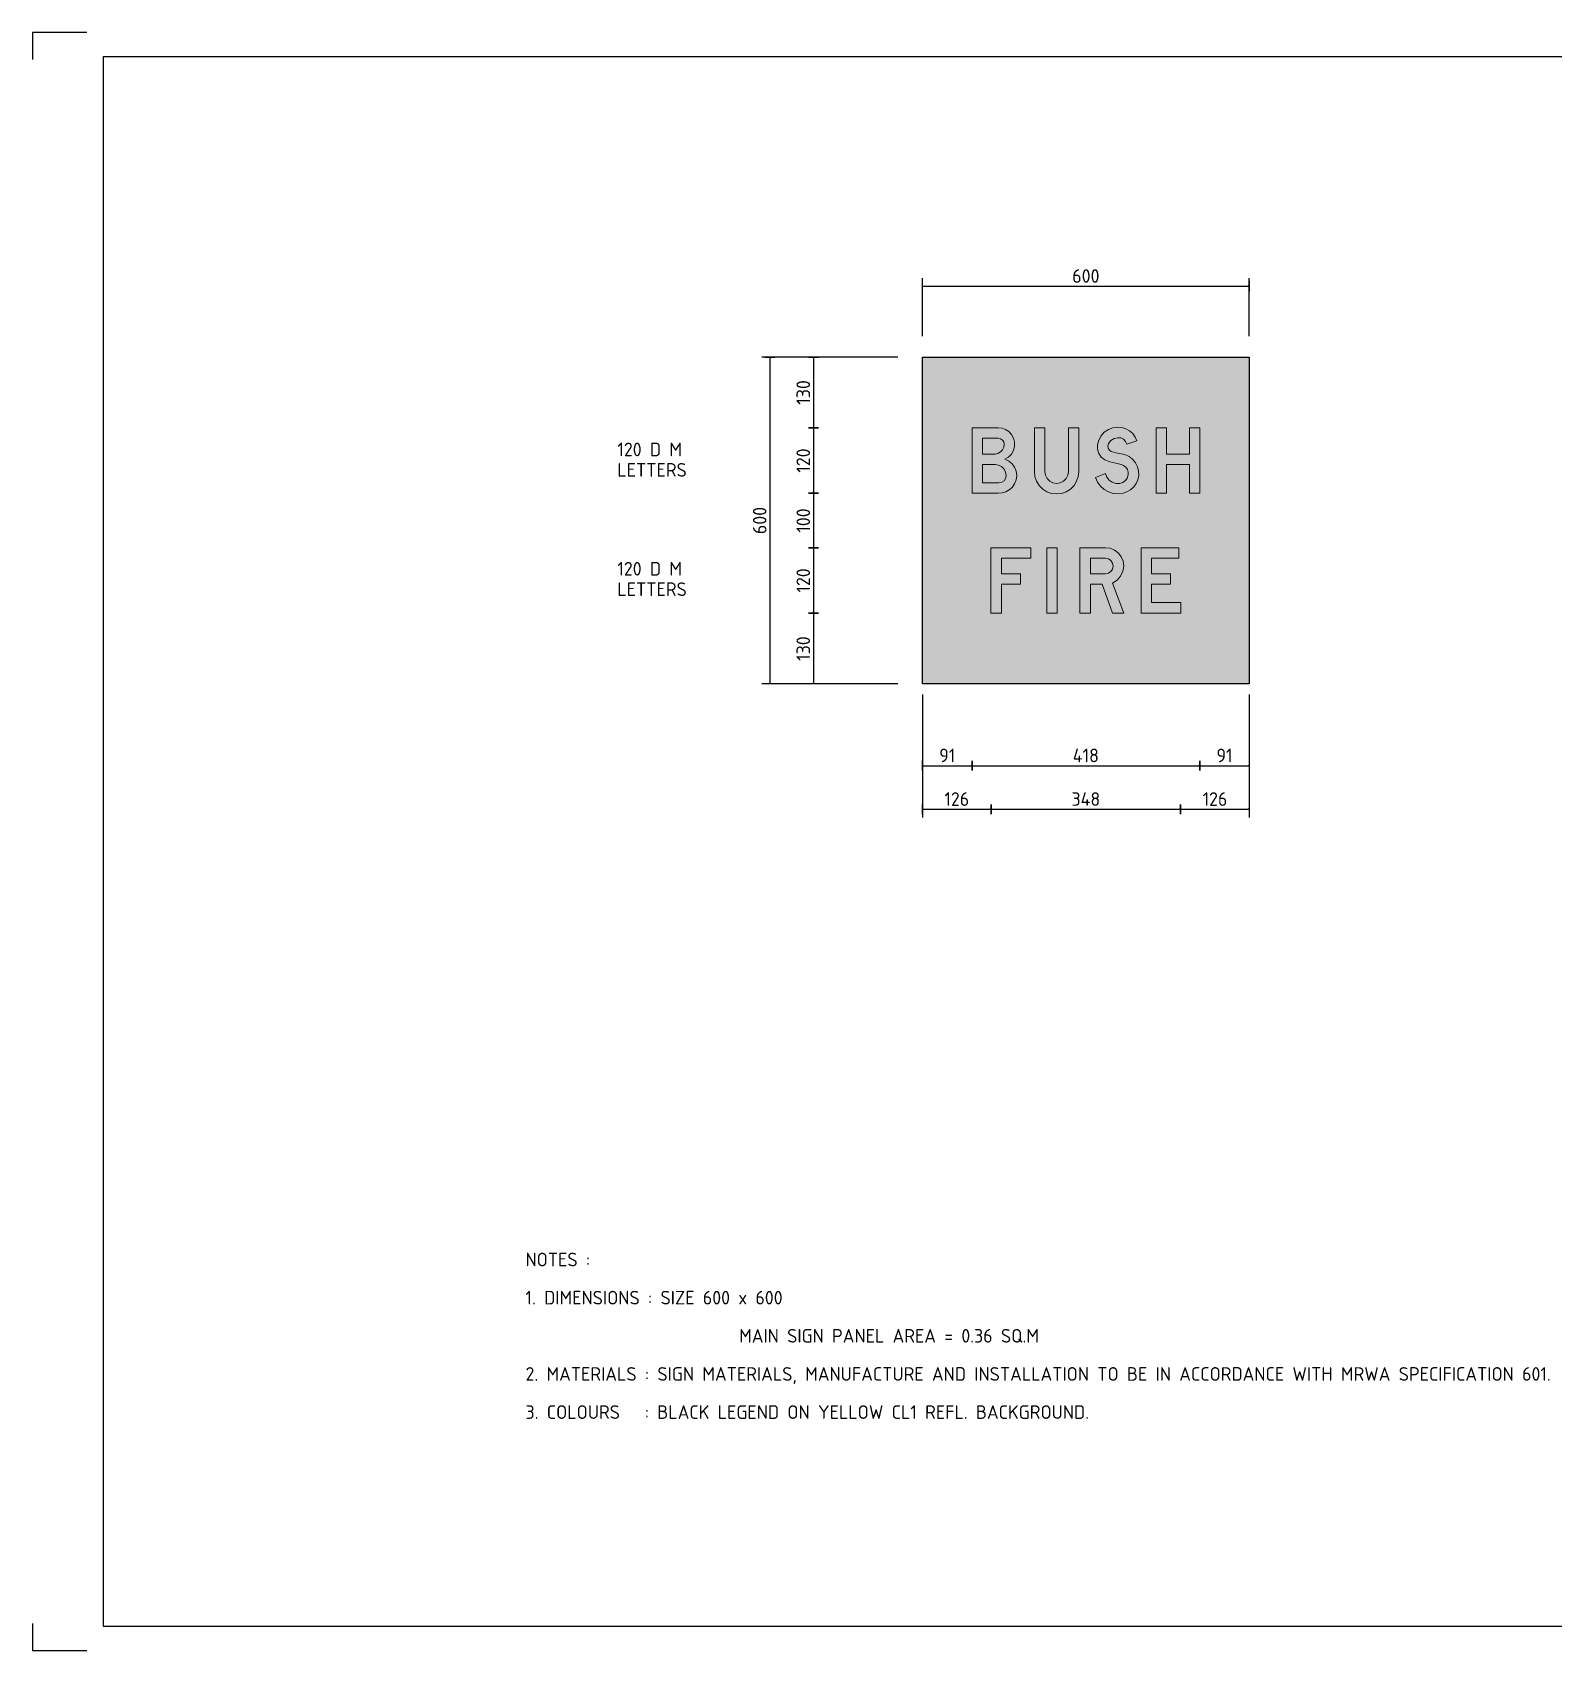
# Model space of a CAD drawing. Extents: x 0 to 420, y 0 to 297.
# Drawn here: x 0 to 279.2, y 0 to 297 of the extents above; entities that cross this region are included whole.
import ezdxf
from ezdxf.enums import TextEntityAlignment as Align

# ---------------------------------------------------------------- set-up
doc = ezdxf.new("R2010")
doc.units = 0
doc.layers.get('0').update_dxf_attribs({"linetype": 'CONTINUOUS'})
doc.layers.get('DEFPOINTS').update_dxf_attribs({"linetype": 'CONTINUOUS'})
for name, color, linetype in [('COMMENTS', 4, 'CONTINUOUS'), ('L25', 1, 'CONTINUOUS'), ('L35', 3, 'CONTINUOUS'), ('NOTES', 1, 'CONTINUOUS'), ('T25', 1, 'CONTINUOUS'), ('TBLK18', 4, 'CONTINUOUS'), ('TBLK25', 1, 'CONTINUOUS'), ('TBLK35', 3, 'CONTINUOUS'), ('TBLK50', 7, 'CONTINUOUS')]:
    doc.layers.add(name, color=color, linetype=linetype)
doc.layers.add('YELLOW', color=7, linetype='CONTINUOUS', true_color=0xfedb00)
doc.styles.add('ISO', font='iso3098b.shx')
doc.dimstyles.new('SIGNSDIM', dxfattribs={"dimtxt": 2.5, "dimasz": 0.2, "dimexe": 1.5, "dimexo": 2, "dimtad": 1, "dimdec": 4, "dimlfac": 10, "dimrnd": 1, "dimdsep": 46, "dimtxsty": 'ISO', "dimblk": 'SGNDIM', "dimcen": 2.5, "dimse2": 1, "dimadec": 0, "dimazin": 0, "dimtfac": 1, "dimtdec": 4, "dimtix": 1, "dimtmove": 0, "dimatfit": 3, "dimldrblk": 'SGNDIM', "dimfxl": 1, "dimtolj": 1, "dimtzin": 0, "dimarcsym": 0})

# ---------------------------------------------------------------- blocks, each defined once
blk = doc.blocks.new('SGNDIM')
for p, q in [((0, 0), (-1, 0)), ((0, 4.5), (0, -4.5))]:
    blk.add_line(p, q)
blk = doc.blocks.new('*D3')
at = {"layer": 'DEFPOINTS', "color": 0, "transparency": 16777216}
for p in [(160.84, 237.41), (135.38, 177.41), (160.84, 177.41)]:
    blk.add_point(p, dxfattribs=at)
at = {"layer": 'T25', "color": 0, "lineweight": -2, "transparency": 16777216}
for p, q in [((158.84, 237.41), (133.88, 237.41)), ((135.38, 237.21), (135.38, 177.61)), ((158.84, 177.41), (133.88, 177.41))]:
    blk.add_line(p, q, dxfattribs=at)
at = {"layer": 'T25', "color": 0, "lineweight": -2, "transparency": 16777216, "xscale": 0.2, "yscale": 0.2, "zscale": 0.2}
for p, rotation in [((135.38, 237.41), 90), ((135.38, 177.41), 270)]:
    blk.add_blockref('SGNDIM', p, dxfattribs=dict(at, rotation=rotation))
at = {"layer": 'T25', "color": 0, "transparency": 16777216, "insert": (133.51, 207.41), "char_height": 2.5, "attachment_point": 5, "rotation": 90, "style": 'ISO'}
blk.add_mtext('\\A1;600', dxfattribs=at)
blk = doc.blocks.new('*D4')
at = {"layer": 'DEFPOINTS', "color": 0, "transparency": 16777216}
for p in [(163.38, 177.41), (172.5, 177.41), (172.5, 162.41)]:
    blk.add_point(p, dxfattribs=at)
at = {"layer": 'T25', "color": 0, "lineweight": -2, "transparency": 16777216}
for p, q in [((163.38, 175.41), (163.38, 160.91)), ((163.58, 162.41), (172.3, 162.41))]:
    blk.add_line(p, q, dxfattribs=at)
at = {"layer": 'T25', "color": 0, "lineweight": -2, "transparency": 16777216, "xscale": 0.2, "yscale": 0.2, "zscale": 0.2, "rotation": 180}
blk.add_blockref('SGNDIM', (163.38, 162.41), dxfattribs=at)
at = {"layer": 'T25', "color": 0, "lineweight": -2, "transparency": 16777216, "xscale": 0.2, "yscale": 0.2, "zscale": 0.2}
blk.add_blockref('SGNDIM', (172.5, 162.41), dxfattribs=at)
at = {"layer": 'T25', "color": 0, "transparency": 16777216, "insert": (167.94, 164.29), "char_height": 2.5, "attachment_point": 5, "style": 'ISO'}
blk.add_mtext('\\A1;91', dxfattribs=at)
blk = doc.blocks.new('*D5')
at = {"layer": 'DEFPOINTS', "color": 0, "transparency": 16777216}
for p in [(172.5, 177.41), (214.27, 177.41), (214.27, 162.41)]:
    blk.add_point(p, dxfattribs=at)
at = {"layer": 'T25', "color": 0, "lineweight": -2, "transparency": 16777216}
blk.add_line((172.7, 162.41), (214.07, 162.41), dxfattribs=at)
at = {"layer": 'T25', "color": 0, "lineweight": -2, "transparency": 16777216, "xscale": 0.2, "yscale": 0.2, "zscale": 0.2, "rotation": 180}
blk.add_blockref('SGNDIM', (172.5, 162.41), dxfattribs=at)
at = {"layer": 'T25', "color": 0, "lineweight": -2, "transparency": 16777216, "xscale": 0.2, "yscale": 0.2, "zscale": 0.2}
blk.add_blockref('SGNDIM', (214.27, 162.41), dxfattribs=at)
at = {"layer": 'T25', "color": 0, "transparency": 16777216, "insert": (193.38, 164.29), "char_height": 2.5, "attachment_point": 5, "style": 'ISO'}
blk.add_mtext('\\A1;418', dxfattribs=at)
blk = doc.blocks.new('*D6')
at = {"layer": 'DEFPOINTS', "color": 0, "transparency": 16777216}
for p in [(214.27, 177.41), (223.38, 177.41), (223.38, 162.41)]:
    blk.add_point(p, dxfattribs=at)
at = {"layer": 'T25', "color": 0, "lineweight": -2, "transparency": 16777216}
for p, q in [((223.38, 175.41), (223.38, 160.91)), ((214.47, 162.41), (223.18, 162.41))]:
    blk.add_line(p, q, dxfattribs=at)
at = {"layer": 'T25', "color": 0, "lineweight": -2, "transparency": 16777216, "xscale": 0.2, "yscale": 0.2, "zscale": 0.2, "rotation": 180}
blk.add_blockref('SGNDIM', (214.27, 162.41), dxfattribs=at)
at = {"layer": 'T25', "color": 0, "lineweight": -2, "transparency": 16777216, "xscale": 0.2, "yscale": 0.2, "zscale": 0.2}
blk.add_blockref('SGNDIM', (223.38, 162.41), dxfattribs=at)
at = {"layer": 'T25', "color": 0, "transparency": 16777216, "insert": (218.83, 164.29), "char_height": 2.5, "attachment_point": 5, "style": 'ISO'}
blk.add_mtext('\\A1;91', dxfattribs=at)
blk = doc.blocks.new('*D7')
at = {"layer": 'DEFPOINTS', "color": 0, "transparency": 16777216}
for p in [(163.38, 177.5), (175.99, 177.5), (175.99, 154.41)]:
    blk.add_point(p, dxfattribs=at)
at = {"layer": 'T25', "color": 0, "lineweight": -2, "transparency": 16777216}
for p, q in [((163.38, 175.5), (163.38, 152.91)), ((163.58, 154.41), (175.79, 154.41))]:
    blk.add_line(p, q, dxfattribs=at)
at = {"layer": 'T25', "color": 0, "lineweight": -2, "transparency": 16777216, "xscale": 0.2, "yscale": 0.2, "zscale": 0.2, "rotation": 180}
blk.add_blockref('SGNDIM', (163.38, 154.41), dxfattribs=at)
at = {"layer": 'T25', "color": 0, "lineweight": -2, "transparency": 16777216, "xscale": 0.2, "yscale": 0.2, "zscale": 0.2}
blk.add_blockref('SGNDIM', (175.99, 154.41), dxfattribs=at)
at = {"layer": 'T25', "color": 0, "transparency": 16777216, "insert": (169.69, 156.29), "char_height": 2.5, "attachment_point": 5, "style": 'ISO'}
blk.add_mtext('\\A1;126', dxfattribs=at)
blk = doc.blocks.new('*D8')
at = {"layer": 'DEFPOINTS', "color": 0, "transparency": 16777216}
for p in [(175.99, 177.35), (210.77, 177.35), (210.77, 154.41)]:
    blk.add_point(p, dxfattribs=at)
at = {"layer": 'T25', "color": 0, "lineweight": -2, "transparency": 16777216}
blk.add_line((176.19, 154.41), (210.57, 154.41), dxfattribs=at)
at = {"layer": 'T25', "color": 0, "lineweight": -2, "transparency": 16777216, "xscale": 0.2, "yscale": 0.2, "zscale": 0.2, "rotation": 180}
blk.add_blockref('SGNDIM', (175.99, 154.41), dxfattribs=at)
at = {"layer": 'T25', "color": 0, "lineweight": -2, "transparency": 16777216, "xscale": 0.2, "yscale": 0.2, "zscale": 0.2}
blk.add_blockref('SGNDIM', (210.77, 154.41), dxfattribs=at)
at = {"layer": 'T25', "color": 0, "transparency": 16777216, "insert": (193.38, 156.29), "char_height": 2.5, "attachment_point": 5, "style": 'ISO'}
blk.add_mtext('\\A1;348', dxfattribs=at)
blk = doc.blocks.new('*D9')
at = {"layer": 'DEFPOINTS', "color": 0, "transparency": 16777216}
for p in [(210.77, 177.5), (223.38, 177.5), (223.38, 154.41)]:
    blk.add_point(p, dxfattribs=at)
at = {"layer": 'T25', "color": 0, "lineweight": -2, "transparency": 16777216}
for p, q in [((223.38, 175.5), (223.38, 152.91)), ((210.97, 154.41), (223.18, 154.41))]:
    blk.add_line(p, q, dxfattribs=at)
at = {"layer": 'T25', "color": 0, "lineweight": -2, "transparency": 16777216, "xscale": 0.2, "yscale": 0.2, "zscale": 0.2, "rotation": 180}
blk.add_blockref('SGNDIM', (210.77, 154.41), dxfattribs=at)
at = {"layer": 'T25', "color": 0, "lineweight": -2, "transparency": 16777216, "xscale": 0.2, "yscale": 0.2, "zscale": 0.2}
blk.add_blockref('SGNDIM', (223.38, 154.41), dxfattribs=at)
at = {"layer": 'T25', "color": 0, "transparency": 16777216, "insert": (217.08, 156.29), "char_height": 2.5, "attachment_point": 5, "style": 'ISO'}
blk.add_mtext('\\A1;126', dxfattribs=at)
blk = doc.blocks.new('*D10')
at = {"layer": 'DEFPOINTS', "color": 0, "transparency": 16777216}
for p in [(160.72, 237.41), (143.38, 224.41), (160.72, 224.41)]:
    blk.add_point(p, dxfattribs=at)
at = {"layer": 'T25', "color": 0, "lineweight": -2, "transparency": 16777216}
for p, q in [((158.72, 237.41), (141.88, 237.41)), ((143.38, 237.21), (143.38, 224.61))]:
    blk.add_line(p, q, dxfattribs=at)
at = {"layer": 'T25', "color": 0, "lineweight": -2, "transparency": 16777216, "xscale": 0.2, "yscale": 0.2, "zscale": 0.2}
for p, rotation in [((143.38, 237.41), 90), ((143.38, 224.41), 270)]:
    blk.add_blockref('SGNDIM', p, dxfattribs=dict(at, rotation=rotation))
at = {"layer": 'T25', "color": 0, "transparency": 16777216, "insert": (141.51, 230.91), "char_height": 2.5, "attachment_point": 5, "rotation": 90, "style": 'ISO'}
blk.add_mtext('\\A1;130', dxfattribs=at)
blk = doc.blocks.new('*D11')
at = {"layer": 'DEFPOINTS', "color": 0, "transparency": 16777216}
for p in [(163.38, 224.41), (143.38, 212.41), (163.38, 212.41)]:
    blk.add_point(p, dxfattribs=at)
at = {"layer": 'T25', "color": 0, "lineweight": -2, "transparency": 16777216}
blk.add_line((143.38, 224.21), (143.38, 212.61), dxfattribs=at)
at = {"layer": 'T25', "color": 0, "lineweight": -2, "transparency": 16777216, "xscale": 0.2, "yscale": 0.2, "zscale": 0.2}
for p, rotation in [((143.38, 224.41), 90), ((143.38, 212.41), 270)]:
    blk.add_blockref('SGNDIM', p, dxfattribs=dict(at, rotation=rotation))
at = {"layer": 'T25', "color": 0, "transparency": 16777216, "insert": (141.51, 218.41), "char_height": 2.5, "attachment_point": 5, "rotation": 90, "style": 'ISO'}
blk.add_mtext('\\A1;120', dxfattribs=at)
blk = doc.blocks.new('*D12')
at = {"layer": 'DEFPOINTS', "color": 0, "transparency": 16777216}
for p in [(160.05, 212.41), (143.38, 202.41), (160.05, 202.41)]:
    blk.add_point(p, dxfattribs=at)
at = {"layer": 'T25', "color": 0, "lineweight": -2, "transparency": 16777216}
blk.add_line((143.38, 212.21), (143.38, 202.61), dxfattribs=at)
at = {"layer": 'T25', "color": 0, "lineweight": -2, "transparency": 16777216, "xscale": 0.2, "yscale": 0.2, "zscale": 0.2}
for p, rotation in [((143.38, 212.41), 90), ((143.38, 202.41), 270)]:
    blk.add_blockref('SGNDIM', p, dxfattribs=dict(at, rotation=rotation))
at = {"layer": 'T25', "color": 0, "transparency": 16777216, "insert": (141.51, 207.41), "char_height": 2.5, "attachment_point": 5, "rotation": 90, "style": 'ISO'}
blk.add_mtext('\\A1;100', dxfattribs=at)
blk = doc.blocks.new('*D13')
at = {"layer": 'DEFPOINTS', "color": 0, "transparency": 16777216}
for p in [(163.38, 202.41), (143.38, 190.41), (163.38, 190.41)]:
    blk.add_point(p, dxfattribs=at)
at = {"layer": 'T25', "color": 0, "lineweight": -2, "transparency": 16777216}
blk.add_line((143.38, 202.21), (143.38, 190.61), dxfattribs=at)
at = {"layer": 'T25', "color": 0, "lineweight": -2, "transparency": 16777216, "xscale": 0.2, "yscale": 0.2, "zscale": 0.2}
for p, rotation in [((143.38, 202.41), 90), ((143.38, 190.41), 270)]:
    blk.add_blockref('SGNDIM', p, dxfattribs=dict(at, rotation=rotation))
at = {"layer": 'T25', "color": 0, "transparency": 16777216, "insert": (141.51, 196.41), "char_height": 2.5, "attachment_point": 5, "rotation": 90, "style": 'ISO'}
blk.add_mtext('\\A1;120', dxfattribs=at)
blk = doc.blocks.new('*D14')
at = {"layer": 'DEFPOINTS', "color": 0, "transparency": 16777216}
for p in [(160.72, 190.41), (143.38, 177.41), (160.72, 177.41)]:
    blk.add_point(p, dxfattribs=at)
at = {"layer": 'T25', "color": 0, "lineweight": -2, "transparency": 16777216}
for p, q in [((143.38, 190.21), (143.38, 177.61)), ((158.72, 177.41), (141.88, 177.41))]:
    blk.add_line(p, q, dxfattribs=at)
at = {"layer": 'T25', "color": 0, "lineweight": -2, "transparency": 16777216, "xscale": 0.2, "yscale": 0.2, "zscale": 0.2}
for p, rotation in [((143.38, 190.41), 90), ((143.38, 177.41), 270)]:
    blk.add_blockref('SGNDIM', p, dxfattribs=dict(at, rotation=rotation))
at = {"layer": 'T25', "color": 0, "transparency": 16777216, "insert": (141.51, 183.91), "char_height": 2.5, "attachment_point": 5, "rotation": 90, "style": 'ISO'}
blk.add_mtext('\\A1;130', dxfattribs=at)
blk = doc.blocks.new('*D15')
at = {"layer": 'DEFPOINTS', "color": 0, "transparency": 16777216}
for p in [(223.38, 250.41), (163.38, 239.27), (223.38, 239.27)]:
    blk.add_point(p, dxfattribs=at)
at = {"layer": 'T25', "color": 0, "lineweight": -2, "transparency": 16777216}
for p, q in [((163.38, 241.27), (163.38, 251.91)), ((163.58, 250.41), (223.18, 250.41)), ((223.38, 241.27), (223.38, 251.91))]:
    blk.add_line(p, q, dxfattribs=at)
at = {"layer": 'T25', "color": 0, "lineweight": -2, "transparency": 16777216, "xscale": 0.2, "yscale": 0.2, "zscale": 0.2, "rotation": 180}
blk.add_blockref('SGNDIM', (163.38, 250.41), dxfattribs=at)
at = {"layer": 'T25', "color": 0, "lineweight": -2, "transparency": 16777216, "xscale": 0.2, "yscale": 0.2, "zscale": 0.2}
blk.add_blockref('SGNDIM', (223.38, 250.41), dxfattribs=at)
at = {"layer": 'T25', "color": 0, "transparency": 16777216, "insert": (193.38, 252.29), "char_height": 2.5, "attachment_point": 5, "style": 'ISO'}
blk.add_mtext('\\A1;600', dxfattribs=at)
blk = doc.blocks.new('BLK1DES')
at = {"layer": 'COMMENTS', "style": 'ISO'}
for s, p in [('120 D M', (0, 0)), ('LETTERS', (0, -3.75))]:
    blk.add_text(s, height=2.5, dxfattribs=at).set_placement(p)
blk = doc.blocks.new('BLK2DES')
at = {"layer": 'COMMENTS', "style": 'ISO'}
for s, p in [('120 D M', (0, 0)), ('LETTERS', (0, -3.75))]:
    blk.add_text(s, height=2.5, dxfattribs=at).set_placement(p)
blk = doc.blocks.new('A3BBLK')
at = {"layer": 'TBLK25'}
for p, q in [((10, 297), (0, 297)), ((0, 297), (0, 292)), ((0, 5), (0, 0)), ((0, 0), (10, 0))]:
    blk.add_line(p, q, dxfattribs=at)
at = {"layer": 'TBLK50'}
for p, q in [((415.5, 292.5), (13, 292.5)), ((13, 292.5), (13, 4.5)), ((13, 4.5), (415.5, 4.5))]:
    blk.add_line(p, q, dxfattribs=at)
blk = doc.blocks.new('a3_in_vtblk')
blk.add_blockref('A3BBLK', (0, 0))
at = {"layer": 'TBLK18', "style": 'ISO'}
for tag, p, height in [('GROUND_SURVEY_STD.', (381.88, 126.11), 1.8), ('SURVEY_CAPTURE_DATE', (381.95, 122.61), 1.8), ('MAPPING_SURVEY_STD.', (381.95, 119.11), 1.8), ('MAPPING_CAPTURE_DATE', (381.95, 115.61), 1.8), ('PROJECT_ZONE', (381.95, 112.11), 1.8), ('HEIGHT_DATUM', (381.95, 108.61), 1.8), ('CLIENT_STREET_NAME', (355.51, 86.94), 1.5), ('CLIENT_TELEPHONE_NO.', (368.31, 84.68), 1.5), ('CLIENT_SUBURB_POSTCODE', (388.49, 86.94), 1.5), ('CLIENT_FAX_NO.', (393.56, 84.68), 1.5), ('STREET_NAME', (355.51, 62.1), 1.5), ('SUBURB_POSTCODE', (388.49, 62.1), 1.5), ('TELEPHONE_NO.', (368.31, 59.84), 1.5), ('FAX_NO.', (393.56, 59.84), 1.5)]:
    blk.add_attdef(tag, p, '', height=height, dxfattribs=at)
for tag, p in [('CLIENT_MR_DIRECTORATE', (381.5, 92.96)), ('MR_DIRECTORATE', (381.5, 68.12))]:
    blk.add_attdef(tag, text='', height=1.5, dxfattribs=at).set_placement(p, align=Align.CENTER)
at = {"layer": 'TBLK25', "style": 'ISO'}
for tag, height, p in [('CLIENT_MR__BRANCH', 2, (381.5, 90.04)), ('MR_BRANCH', 2, (381.5, 65.2)), ('ROAD_SECTION', 1.75, (384.5, 29.16)), ('SLK', 1.75, (384.5, 26.11)), ('CHAINAGE', 1.75, (384.5, 19.21))]:
    blk.add_attdef(tag, text='', height=height, dxfattribs=at).set_placement(p, align=Align.CENTER)
for tag, p, height in [('FILE_NUMBER', (371.77, 54.24), 2.5), ('DESIGNED_/_DRAWN', (371.77, 49.49), 2), ('VERIFIED', (371.77, 44.49), 2), ('APPROVED', (371.77, 39.49), 2), ('LOCAL_AUTHORITY', (370.48, 16.73), 1.25)]:
    blk.add_attdef(tag, p, '', height=height, dxfattribs=at)
at = {"layer": 'TBLK35', "style": 'ISO', "width": 0.9}
for tag, p in [('ROAD_PROJECT&NUMBER', (384.5, 32.23)), ('DRAWING_DESCRIPTION', (384.5, 22.29))]:
    blk.add_attdef(tag, text='', height=2.5, dxfattribs=at).set_placement(p, align=Align.CENTER)
at = {"layer": 'TBLK50', "style": 'ISO'}
blk.add_attdef('MRWA_DRG_NUMBER', (356.29, 6.08), '', height=5, dxfattribs=at)

msp = doc.modelspace()

# ---------------------------------------------------------------- hatches: boundary and pattern name
at = {"layer": 'L25'}
h = msp.add_hatch(color=256, dxfattribs=at)
h.paths.add_polyline_path([(206.263382, 224.416227), (208.181151, 224.416227), (208.181151, 219.616115), (212.378048, 219.616115), (212.378048, 224.416227), (214.295817, 224.416227), (214.295817, 212.417369), (212.378048, 212.417369), (212.378048, 217.695501), (208.181151, 217.695501), (208.181151, 212.417369), (206.263382, 212.417369)])
h.paths.add_polyline_path([(174.432408, 217.695501), (176.708691, 217.695501), (177.340359, 217.598759), (177.90943, 217.308533), (178.361841, 216.858967), (178.652068, 216.287051), (178.74881, 215.655382), (178.649222, 215.148909), (178.364687, 214.719261), (177.935038, 214.434725), (177.428565, 214.335138), (174.432408, 214.335138)], flags=16)
h.paths.add_polyline_path([(176.708691, 219.616115), (174.432408, 219.616115), (174.432408, 222.495613), (177.30906, 222.495613), (177.721637, 222.415943), (178.074461, 222.179779), (178.30778, 221.8298), (178.38745, 221.414379), (178.30778, 220.882297), (178.071615, 220.395742), (177.704565, 220.000238), (177.235081, 219.732774)], flags=16)
h.paths.add_polyline_path([(179.707694, 219.616115), (180.083281, 220.287618), (180.276765, 221.030256), (180.276765, 221.801347), (180.083281, 222.543984), (179.707694, 223.215488), (179.229674, 223.719115), (178.649222, 224.097547), (177.997636, 224.336557), (177.30906, 224.416227), (172.511794, 224.416227), (172.511794, 212.417369), (177.30906, 212.417369), (178.009018, 212.488503), (178.677676, 212.699059), (179.292272, 213.037657), (179.827199, 213.495759), (180.299528, 214.133118), (180.592599, 214.870065), (180.695032, 215.655382), (180.592599, 216.443545), (180.299528, 217.177647), (179.827199, 217.815006), (179.221138, 218.318634), (178.506955, 218.654385), (179.167077, 219.061271)])
h.paths.add_polyline_path([(183.933045, 216.375257), (183.933045, 224.416227), (185.850813, 224.416227), (185.850813, 216.375257), (185.953246, 215.706599), (186.260544, 215.103384), (186.738564, 214.625364), (187.341779, 214.318066), (188.010437, 214.215633), (188.679095, 214.318066), (189.28231, 214.625364), (189.760329, 215.103384), (190.064782, 215.706599), (190.167215, 216.375257), (190.167215, 224.416227), (192.087829, 224.416227), (192.087829, 216.375257), (191.988242, 215.467589), (191.689479, 214.602601), (191.205769, 213.82582), (190.557029, 213.179924), (189.783092, 212.693369), (188.918105, 212.394607), (188.010437, 212.295019), (187.099924, 212.394607), (186.237781, 212.693369), (185.461, 213.179924), (184.815104, 213.82582), (184.331394, 214.602601), (184.029787, 215.467589)])
h.paths.add_polyline_path([(199.238204, 224.535732), (198.347608, 224.433299), (197.508228, 224.12031), (196.768436, 223.619528), (196.168067, 222.953715), (195.744109, 222.162707), (195.522171, 221.294874), (195.527862, 220.489639), (195.766872, 219.718548), (196.216438, 219.047044), (196.83957, 218.53488), (197.798454, 218.176366), (198.879689, 217.934511), (199.838573, 217.695501), (200.310902, 217.507708), (200.709252, 217.189028), (200.996632, 216.770761), (201.150281, 216.284205), (201.158817, 215.774887), (200.985251, 215.211507), (200.640963, 214.730642), (200.162944, 214.3892), (199.599563, 214.215633), (198.899606, 214.221324), (198.233794, 214.43188), (197.659032, 214.824539), (197.220848, 215.368001), (196.959075, 216.016742), (195.160811, 215.296868), (195.522171, 214.460334), (196.054252, 213.720542), (196.731447, 213.111636), (197.51961, 212.659224), (198.387443, 212.38607), (199.295111, 212.303555), (200.197088, 212.417369), (200.928344, 212.66207), (201.591311, 213.051883), (202.160382, 213.572583), (202.609948, 214.195716), (202.917246, 214.901363), (203.076586, 215.655382), (203.065205, 216.48338), (202.868875, 217.28577), (202.496134, 218.022717), (201.969743, 218.657231), (201.309621, 219.158013), (200.558448, 219.49661), (198.879689, 219.855125), (198.04031, 220.09698), (197.698867, 220.347371), (197.488311, 220.711576), (197.43994, 221.129843), (197.559445, 221.536729), (197.983402, 222.083037), (198.5667, 222.455778), (199.238204, 222.615118), (199.790202, 222.555366), (200.290985, 222.31351), (200.680798, 221.918006), (200.916962, 221.414379), (202.715226, 222.014748), (202.425, 222.728932), (201.98397, 223.360601), (201.414899, 223.878455), (200.743396, 224.256887), (200.006449, 224.48167)])
h = msp.add_hatch(color=256, dxfattribs=at)
h.paths.add_polyline_path([(203.514771, 202.41595), (210.468816, 202.41595), (210.468816, 200.498182), (205.432539, 200.498182), (205.432539, 197.615838), (208.909562, 197.615838), (208.909562, 195.698069), (205.432539, 195.698069), (205.432539, 192.337706), (210.830176, 192.337706), (210.830176, 190.417092), (203.514771, 190.417092)])
h.paths.add_polyline_path([(186.215018, 202.41595), (188.132787, 202.41595), (188.132787, 190.417092), (186.215018, 190.417092)])
h.paths.add_polyline_path([(175.960363, 202.41595), (183.275768, 202.41595), (183.275768, 200.498182), (177.878131, 200.498182), (177.878131, 197.615838), (181.357999, 197.615838), (181.357999, 195.698069), (177.878131, 195.698069), (177.878131, 190.417092), (175.960363, 190.417092)])
h.paths.add_polyline_path([(198.282165, 195.937079), (200.319438, 190.417092), (198.282165, 190.417092), (196.361551, 195.698069), (194.204772, 195.698069), (194.204772, 190.417092), (192.284158, 190.417092), (192.284158, 202.41595), (196.96192, 202.41595), (197.832599, 202.304981), (198.643525, 201.972075), (199.340636, 201.437148), (199.875563, 200.740037), (200.208469, 199.929111), (200.319438, 199.055587), (200.180016, 198.085321), (199.767439, 197.19188), (199.115853, 196.454934)])
h.paths.add_polyline_path([(196.96192, 197.615838), (194.204772, 197.615838), (194.204772, 200.498182), (196.96192, 200.498182), (197.513919, 200.390058), (197.980557, 200.077069), (198.293546, 199.610431), (198.401669, 199.055587), (198.293546, 198.503588), (197.980557, 198.03695), (197.513919, 197.723961)], flags=16)
at = {"layer": 'YELLOW'}
h = msp.add_hatch(color=256, dxfattribs=at)
h.paths.add_polyline_path([(163.382721, 177.414982), (163.382721, 237.414982), (223.382721, 237.414982), (223.382721, 177.414982)])
h.paths.add_polyline_path([(206.263382, 224.416227), (208.181151, 224.416227), (208.181151, 219.616115), (212.378048, 219.616115), (212.378048, 224.416227), (214.295817, 224.416227), (214.295817, 212.417369), (212.378048, 212.417369), (212.378048, 217.695501), (208.181151, 217.695501), (208.181151, 212.417369), (206.263382, 212.417369)], flags=16)
h.paths.add_polyline_path([(203.514771, 202.41595), (210.468816, 202.41595), (210.468816, 200.498182), (205.432539, 200.498182), (205.432539, 197.615838), (208.909562, 197.615838), (208.909562, 195.698069), (205.432539, 195.698069), (205.432539, 192.337706), (210.830176, 192.337706), (210.830176, 190.417092), (203.514771, 190.417092)], flags=16)
h.paths.add_polyline_path([(186.215018, 202.41595), (188.132787, 202.41595), (188.132787, 190.417092), (186.215018, 190.417092)], flags=16)
h.paths.add_polyline_path([(175.960363, 202.41595), (183.275768, 202.41595), (183.275768, 200.498182), (177.878131, 200.498182), (177.878131, 197.615838), (181.357999, 197.615838), (181.357999, 195.698069), (177.878131, 195.698069), (177.878131, 190.417092), (175.960363, 190.417092)], flags=16)
h.paths.add_polyline_path([(174.432408, 217.695501), (176.708691, 217.695501), (177.340359, 217.598759), (177.90943, 217.308533), (178.361841, 216.858967), (178.652068, 216.287051), (178.74881, 215.655382), (178.649222, 215.148909), (178.364687, 214.719261), (177.935038, 214.434725), (177.428565, 214.335138), (174.432408, 214.335138)], flags=0)
h.paths.add_polyline_path([(176.708691, 219.616115), (174.432408, 219.616115), (174.432408, 222.495613), (177.30906, 222.495613), (177.721637, 222.415943), (178.074461, 222.179779), (178.30778, 221.8298), (178.38745, 221.414379), (178.30778, 220.882297), (178.071615, 220.395742), (177.704565, 220.000238), (177.235081, 219.732774)], flags=0)
h.paths.add_polyline_path([(179.707694, 219.616115), (180.083281, 220.287618), (180.276765, 221.030256), (180.276765, 221.801347), (180.083281, 222.543984), (179.707694, 223.215488), (179.229674, 223.719115), (178.649222, 224.097547), (177.997636, 224.336557), (177.30906, 224.416227), (172.511794, 224.416227), (172.511794, 212.417369), (177.30906, 212.417369), (178.009018, 212.488503), (178.677676, 212.699059), (179.292272, 213.037657), (179.827199, 213.495759), (180.299528, 214.133118), (180.592599, 214.870065), (180.695032, 215.655382), (180.592599, 216.443545), (180.299528, 217.177647), (179.827199, 217.815006), (179.221138, 218.318634), (178.506955, 218.654385), (179.167077, 219.061271)], flags=16)
h.paths.add_polyline_path([(183.933045, 216.375257), (183.933045, 224.416227), (185.850813, 224.416227), (185.850813, 216.375257), (185.953246, 215.706599), (186.260544, 215.103384), (186.738564, 214.625364), (187.341779, 214.318066), (188.010437, 214.215633), (188.679095, 214.318066), (189.28231, 214.625364), (189.760329, 215.103384), (190.064782, 215.706599), (190.167215, 216.375257), (190.167215, 224.416227), (192.087829, 224.416227), (192.087829, 216.375257), (191.988242, 215.467589), (191.689479, 214.602601), (191.205769, 213.82582), (190.557029, 213.179924), (189.783092, 212.693369), (188.918105, 212.394607), (188.010437, 212.295019), (187.099924, 212.394607), (186.237781, 212.693369), (185.461, 213.179924), (184.815104, 213.82582), (184.331394, 214.602601), (184.029787, 215.467589)], flags=16)
h.paths.add_polyline_path([(199.238204, 224.535732), (198.347608, 224.433299), (197.508228, 224.12031), (196.768436, 223.619528), (196.168067, 222.953715), (195.744109, 222.162707), (195.522171, 221.294874), (195.527862, 220.489639), (195.766872, 219.718548), (196.216438, 219.047044), (196.83957, 218.53488), (197.798454, 218.176366), (198.879689, 217.934511), (199.838573, 217.695501), (200.310902, 217.507708), (200.709252, 217.189028), (200.996632, 216.770761), (201.150281, 216.284205), (201.158817, 215.774887), (200.985251, 215.211507), (200.640963, 214.730642), (200.162944, 214.3892), (199.599563, 214.215633), (198.899606, 214.221324), (198.233794, 214.43188), (197.659032, 214.824539), (197.220848, 215.368001), (196.959075, 216.016742), (195.160811, 215.296868), (195.522171, 214.460334), (196.054252, 213.720542), (196.731447, 213.111636), (197.51961, 212.659224), (198.387443, 212.38607), (199.295111, 212.303555), (200.197088, 212.417369), (200.928344, 212.66207), (201.591311, 213.051883), (202.160382, 213.572583), (202.609948, 214.195716), (202.917246, 214.901363), (203.076586, 215.655382), (203.065205, 216.48338), (202.868875, 217.28577), (202.496134, 218.022717), (201.969743, 218.657231), (201.309621, 219.158013), (200.558448, 219.49661), (198.879689, 219.855125), (198.04031, 220.09698), (197.698867, 220.347371), (197.488311, 220.711576), (197.43994, 221.129843), (197.559445, 221.536729), (197.983402, 222.083037), (198.5667, 222.455778), (199.238204, 222.615118), (199.790202, 222.555366), (200.290985, 222.31351), (200.680798, 221.918006), (200.916962, 221.414379), (202.715226, 222.014748), (202.425, 222.728932), (201.98397, 223.360601), (201.414899, 223.878455), (200.743396, 224.256887), (200.006449, 224.48167)], flags=16)
h.paths.add_polyline_path([(198.282165, 195.937079), (200.319438, 190.417092), (198.282165, 190.417092), (196.361551, 195.698069), (194.204772, 195.698069), (194.204772, 190.417092), (192.284158, 190.417092), (192.284158, 202.41595), (196.96192, 202.41595), (197.832599, 202.304981), (198.643525, 201.972075), (199.340636, 201.437148), (199.875563, 200.740037), (200.208469, 199.929111), (200.319438, 199.055587), (200.180016, 198.085321), (199.767439, 197.19188), (199.115853, 196.454934)], flags=16)
h.paths.add_polyline_path([(196.96192, 197.615838), (194.204772, 197.615838), (194.204772, 200.498182), (196.96192, 200.498182), (197.513919, 200.390058), (197.980557, 200.077069), (198.293546, 199.610431), (198.401669, 199.055587), (198.293546, 198.503588), (197.980557, 198.03695), (197.513919, 197.723961)], flags=0)

# ---------------------------------------------------------------- linework, layer by layer
at = {"layer": 'L25'}
msp.add_lwpolyline([(163.382721, 177.414982), (163.382721, 237.414982), (223.382721, 237.414982), (223.382721, 177.414982)], close=True, dxfattribs=at)
at = {"layer": 'L25', "lineweight": 0}
for points in [[(179.707694, 219.616115), (180.083281, 220.287618), (180.276765, 221.030256), (180.276765, 221.801347), (180.083281, 222.543984), (179.707694, 223.215488), (179.229674, 223.719115), (178.649222, 224.097547), (177.997636, 224.336557), (177.30906, 224.416227), (172.511794, 224.416227), (172.511794, 212.417369), (177.30906, 212.417369), (178.009018, 212.488503), (178.677676, 212.699059), (179.292272, 213.037657), (179.827199, 213.495759), (180.299528, 214.133118), (180.592599, 214.870065), (180.695032, 215.655382), (180.592599, 216.443545), (180.299528, 217.177647), (179.827199, 217.815006), (179.221138, 218.318634), (178.506955, 218.654385), (179.167077, 219.061271)], [(183.933045, 216.375257), (183.933045, 224.416227), (185.850813, 224.416227), (185.850813, 216.375257), (185.953246, 215.706599), (186.260544, 215.103384), (186.738564, 214.625364), (187.341779, 214.318066), (188.010437, 214.215633), (188.679095, 214.318066), (189.28231, 214.625364), (189.760329, 215.103384), (190.064782, 215.706599), (190.167215, 216.375257), (190.167215, 224.416227), (192.087829, 224.416227), (192.087829, 216.375257), (191.988242, 215.467589), (191.689479, 214.602601), (191.205769, 213.82582), (190.557029, 213.179924), (189.783092, 212.693369), (188.918105, 212.394607), (188.010437, 212.295019), (187.099924, 212.394607), (186.237781, 212.693369), (185.461, 213.179924), (184.815104, 213.82582), (184.331394, 214.602601), (184.029787, 215.467589)], [(199.238204, 224.535732), (198.347608, 224.433299), (197.508228, 224.12031), (196.768436, 223.619528), (196.168067, 222.953715), (195.744109, 222.162707), (195.522171, 221.294874), (195.527862, 220.489639), (195.766872, 219.718548), (196.216438, 219.047044), (196.83957, 218.53488), (197.798454, 218.176366), (198.879689, 217.934511), (199.838573, 217.695501), (200.310902, 217.507708), (200.709252, 217.189028), (200.996632, 216.770761), (201.150281, 216.284205), (201.158817, 215.774887), (200.985251, 215.211507), (200.640963, 214.730642), (200.162944, 214.3892), (199.599563, 214.215633), (198.899606, 214.221324), (198.233794, 214.43188), (197.659032, 214.824539), (197.220848, 215.368001), (196.959075, 216.016742), (195.160811, 215.296868), (195.522171, 214.460334), (196.054252, 213.720542), (196.731447, 213.111636), (197.51961, 212.659224), (198.387443, 212.38607), (199.295111, 212.303555), (200.197088, 212.417369), (200.928344, 212.66207), (201.591311, 213.051883), (202.160382, 213.572583), (202.609948, 214.195716), (202.917246, 214.901363), (203.076586, 215.655382), (203.065205, 216.48338), (202.868875, 217.28577), (202.496134, 218.022717), (201.969743, 218.657231), (201.309621, 219.158013), (200.558448, 219.49661), (198.879689, 219.855125), (198.04031, 220.09698), (197.698867, 220.347371), (197.488311, 220.711576), (197.43994, 221.129843), (197.559445, 221.536729), (197.983402, 222.083037), (198.5667, 222.455778), (199.238204, 222.615118), (199.790202, 222.555366), (200.290985, 222.31351), (200.680798, 221.918006), (200.916962, 221.414379), (202.715226, 222.014748), (202.425, 222.728932), (201.98397, 223.360601), (201.414899, 223.878455), (200.743396, 224.256887), (200.006449, 224.48167)], [(206.263382, 224.416227), (208.181151, 224.416227), (208.181151, 219.616115), (212.378048, 219.616115), (212.378048, 224.416227), (214.295817, 224.416227), (214.295817, 212.417369), (212.378048, 212.417369), (212.378048, 217.695501), (208.181151, 217.695501), (208.181151, 212.417369), (206.263382, 212.417369), (206.263382, 224.416227)], [(176.708691, 219.616115), (174.432408, 219.616115), (174.432408, 222.495613), (177.30906, 222.495613), (177.721637, 222.415943), (178.074461, 222.179779), (178.30778, 221.8298), (178.38745, 221.414379), (178.30778, 220.882297), (178.071615, 220.395742), (177.704565, 220.000238), (177.235081, 219.732774)], [(174.432408, 217.695501), (176.708691, 217.695501), (177.340359, 217.598759), (177.90943, 217.308533), (178.361841, 216.858967), (178.652068, 216.287051), (178.74881, 215.655382), (178.649222, 215.148909), (178.364687, 214.719261), (177.935038, 214.434725), (177.428565, 214.335138), (174.432408, 214.335138)], [(175.960363, 202.41595), (183.275768, 202.41595), (183.275768, 200.498182), (177.878131, 200.498182), (177.878131, 197.615838), (181.357999, 197.615838), (181.357999, 195.698069), (177.878131, 195.698069), (177.878131, 190.417092), (175.960363, 190.417092), (175.960363, 202.41595)], [(186.215018, 202.41595), (188.132787, 202.41595), (188.132787, 190.417092), (186.215018, 190.417092), (186.215018, 202.41595)], [(198.282165, 195.937079), (200.319438, 190.417092), (198.282165, 190.417092), (196.361551, 195.698069), (194.204772, 195.698069), (194.204772, 190.417092), (192.284158, 190.417092), (192.284158, 202.41595), (196.96192, 202.41595), (197.832599, 202.304981), (198.643525, 201.972075), (199.340636, 201.437148), (199.875563, 200.740037), (200.208469, 199.929111), (200.319438, 199.055587), (200.180016, 198.085321), (199.767439, 197.19188), (199.115853, 196.454934)], [(203.514771, 202.41595), (210.468816, 202.41595), (210.468816, 200.498182), (205.432539, 200.498182), (205.432539, 197.615838), (208.909562, 197.615838), (208.909562, 195.698069), (205.432539, 195.698069), (205.432539, 192.337706), (210.830176, 192.337706), (210.830176, 190.417092), (203.514771, 190.417092), (203.514771, 202.41595)], [(196.96192, 197.615838), (194.204772, 197.615838), (194.204772, 200.498182), (196.96192, 200.498182), (197.513919, 200.390058), (197.980557, 200.077069), (198.293546, 199.610431), (198.401669, 199.055587), (198.293546, 198.503588), (197.980557, 198.03695), (197.513919, 197.723961)]]:
    msp.add_lwpolyline(points, close=True, dxfattribs=at)

# ---------------------------------------------------------------- block references
at = {"color": 1}
msp.add_blockref('a3_in_vtblk', (0, 0), dxfattribs=at)
at = {"layer": 'L35'}
for name, p in [('BLK1DES', (107.382721, 219.202566)), ('BLK2DES', (107.382721, 197.307142))]:
    msp.add_blockref(name, p, dxfattribs=at)

# ---------------------------------------------------------------- texts
at = {"layer": 'NOTES', "style": 'ISO'}
for s, p in [('NOTES :', (90.522622, 70.531037)), ('1. DIMENSIONS : SIZE 600 x 600', (90.522622, 63.531037)), ('0.36 SQ.M', (170.522622, 56.531037)), ('2. MATERIALS : SIGN MATERIALS, MANUFACTURE AND INSTALLATION TO BE IN ACCORDANCE WITH MRWA SPECIFICATION 601.', (90.522622, 49.531037)), ('3. COLOURS   : BLACK LEGEND ON YELLOW CL1 REFL. BACKGROUND.', (90.522622, 42.531037))]:
    msp.add_text(s, height=2.5, dxfattribs=at).set_placement(p)
msp.add_text('MAIN SIGN PANEL AREA = ', height=2.5, dxfattribs=at).set_placement((170.522622, 56.531037), align=Align.RIGHT)

# ---------------------------------------------------------------- dimensions: what is measured, and where the dimension line sits
at = {"layer": 'T25'}
for base, p1, p2, override, picture, middle in [((223.382721, 250.414982), (163.382721, 239.272125), (223.382721, 239.272125), {"dimse2": 0}, '*D15', (193.382721, 252.289982)), ((214.268715, 162.414982), (172.496726, 177.414982), (214.268715, 177.414982), {"dimse1": 1}, '*D5', (193.382721, 164.289982)), ((210.771066, 154.414982), (175.994375, 177.352651), (210.771066, 177.352651), {"dimse1": 1}, '*D8', (193.382721, 156.289982)), ((223.3827208, 154.4149817), (210.7710664, 177.5014777), (223.3827208, 177.5014777), {"dimse1": 1, "dimse2": 0}, '*D9', (217.0768936, 156.2899817)), ((223.382721, 162.414982), (214.268715, 177.414982), (223.382721, 177.414982), {"dimse1": 1, "dimse2": 0}, '*D6', (218.825718, 164.289982))]:
    dim = msp.add_linear_dim(base=base, p1=p1, p2=p2, dimstyle='SIGNSDIM', override=override, dxfattribs=at)
    dim.commit()
    dim.dimension.update_dxf_attribs({"geometry": picture, "text_midpoint": middle})
for base, p1, p2, override, picture, middle in [((135.382721, 177.414982), (160.837266, 237.414982), (160.837266, 177.414982), {"dimse2": 0}, '*D3', (133.507721, 207.414982)), ((143.382721, 212.414982), (163.382721, 224.414982), (163.382721, 212.414982), {"dimse1": 1}, '*D11', (141.507721, 218.414982)), ((143.382721, 202.414982), (160.049387, 212.414982), (160.049387, 202.414982), {"dimse1": 1}, '*D12', (141.507721, 207.414982)), ((143.382721, 190.414982), (163.382721, 202.414982), (163.382721, 190.414982), {"dimse1": 1}, '*D13', (141.507721, 196.414982)), ((143.382721, 177.414982), (160.716054, 190.414982), (160.716054, 177.414982), {"dimse1": 1, "dimse2": 0}, '*D14', (141.507721, 183.914982))]:
    dim = msp.add_linear_dim(base=base, p1=p1, p2=p2, angle=90, dimstyle='SIGNSDIM', override=override, dxfattribs=at)
    dim.commit()
    dim.dimension.update_dxf_attribs({"geometry": picture, "text_midpoint": middle})
dim = msp.add_linear_dim(base=(143.382721, 224.414982), p1=(160.716054, 237.414982), p2=(160.716054, 224.414982), angle=90, dimstyle='SIGNSDIM', dxfattribs=at)
dim.commit()
dim.dimension.update_dxf_attribs({"geometry": '*D10', "text_midpoint": (141.507721, 230.914982)})
for base, p1, p2, picture, middle in [((175.994375, 154.414982), (163.382721, 177.501478), (175.994375, 177.501478), '*D7', (169.688548, 156.289982)), ((172.4967265, 162.4149817), (163.3827208, 177.4149817), (172.4967265, 177.4149817), '*D4', (167.9397236, 164.2899817))]:
    dim = msp.add_linear_dim(base=base, p1=p1, p2=p2, dimstyle='SIGNSDIM', dxfattribs=at)
    dim.commit()
    dim.dimension.update_dxf_attribs({"geometry": picture, "text_midpoint": middle})

doc.saveas('drawing.dxf')
